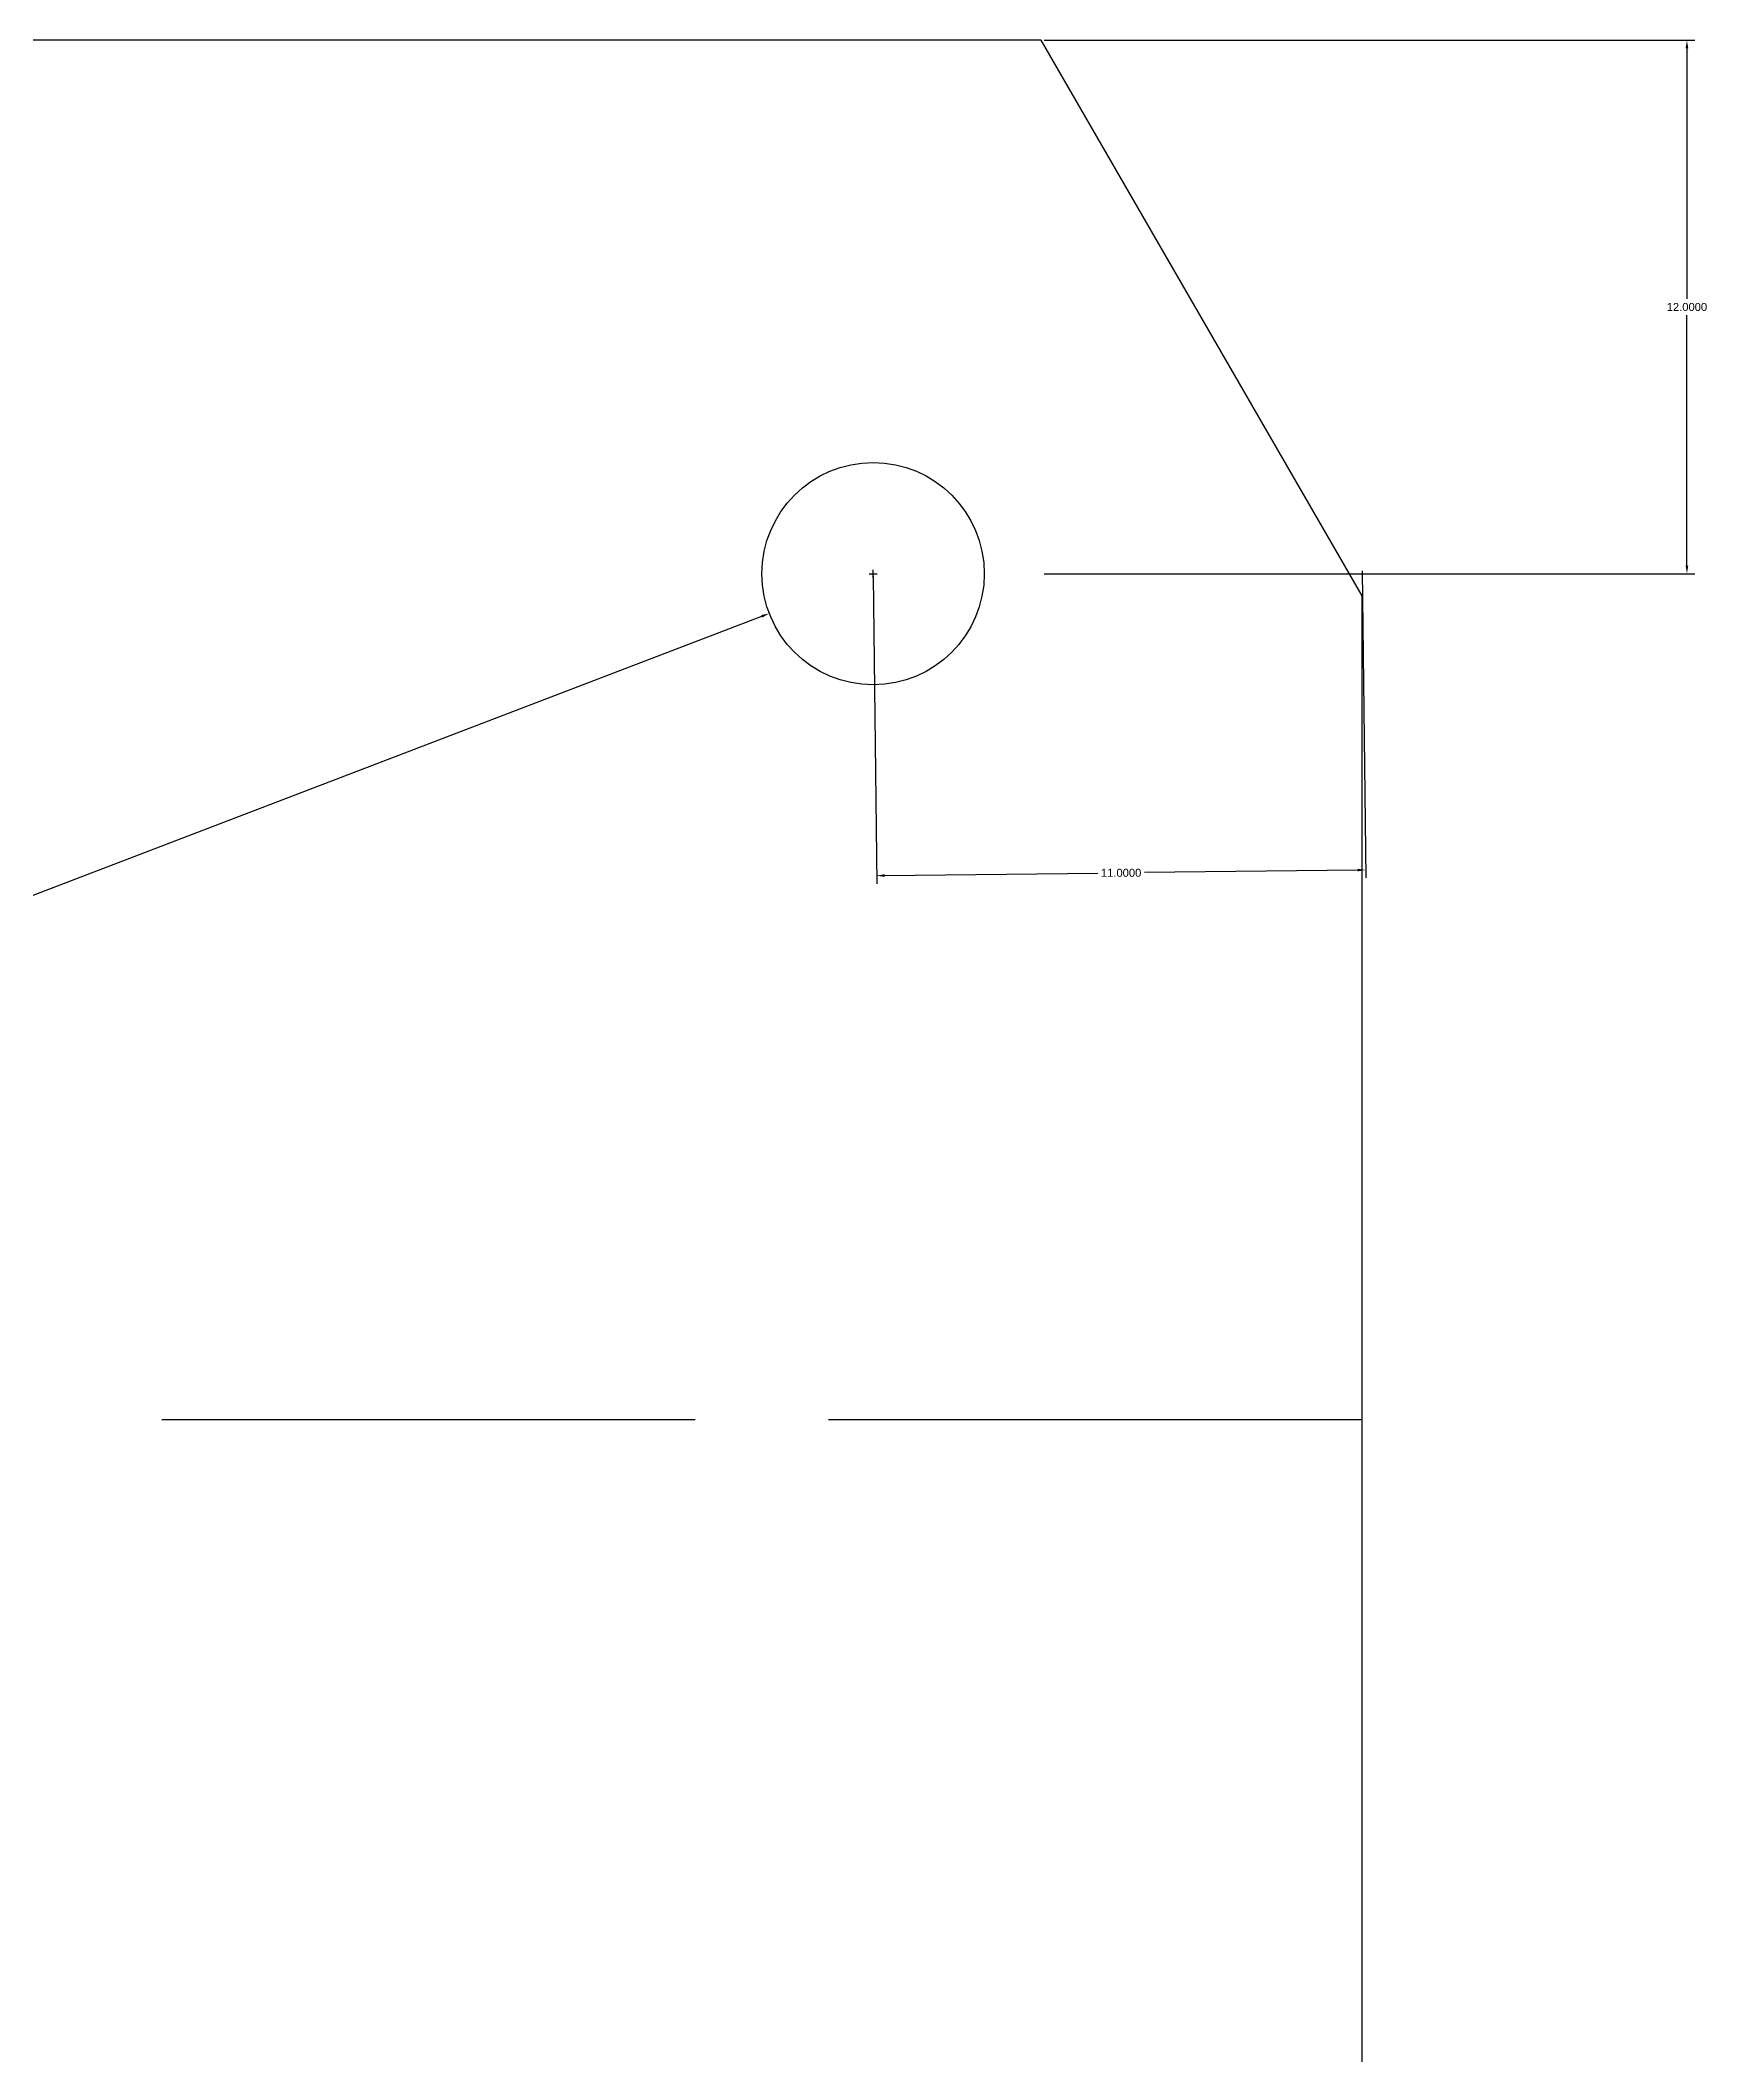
# Model space of a CAD drawing. Header units: millimetres. Extents: x 2536 to 2688, y 1640 to 1766.
# Drawn here: x 2649.31 to 2686.79, y 1713.05 to 1758.36 of the extents above; entities that cross this region are included whole.
import ezdxf

# ---------------------------------------------------------------- set-up
doc = ezdxf.new("R2010")
doc.units = ezdxf.units.MM
doc.linetypes.add('ACAD_ISO02W100', pattern=[15, 12, -3])
doc.styles.get("Standard").update_dxf_attribs({"font": 'arial.ttf'})
doc.dimstyles.get("Standard").update_dxf_attribs({"dimtxt": 0.18, "dimasz": 0.18, "dimexe": 0.18, "dimexo": 0.0625, "dimgap": 0.09, "dimtad": 0, "dimtih": 1, "dimtoh": 1, "dimdec": 4, "dimzin": 0, "dimdsep": 46, "dimtxsty": 'Standard', "dimcen": 0.09, "dimadec": 0, "dimazin": 0, "dimtfac": 1, "dimtdec": 4, "dimtofl": 0, "dimtmove": 0, "dimatfit": 3, "dimfxl": 1, "dimtolj": 1, "dimtzin": 0, "dimarcsym": 0})

# ---------------------------------------------------------------- blocks, each defined once
blk = doc.blocks.new('*D18')
at = {"color": 0, "lineweight": -2, "transparency": 16777216}
for p, q in [((2671.89, 1758.364), (2686.53, 1758.364)), ((2686.35, 1758.184), (2686.35, 1752.546)), ((2686.35, 1746.544), (2686.35, 1752.182)), ((2671.89, 1746.364), (2686.53, 1746.364))]:
    blk.add_line(p, q, dxfattribs=at)
at = {"color": 0, "transparency": 16777216}
for points in [[(2686.32, 1758.184), (2686.38, 1758.184), (2686.35, 1758.364)], [(2686.32, 1746.544), (2686.38, 1746.544), (2686.35, 1746.364)]]:
    blk.add_solid(points, dxfattribs=at)
at = {"layer": 'Defpoints', "color": 0, "transparency": 16777216}
for p in [(2671.828, 1758.364), (2671.828, 1746.364), (2686.35, 1746.364)]:
    blk.add_point(p, dxfattribs=at)
at = {"color": 0, "transparency": 16777216, "insert": (2686.35, 1752.364), "char_height": 0.18, "attachment_point": 5}
blk.add_mtext('\\A1;12.0000', dxfattribs=at)
blk = doc.blocks.new('*D20')
at = {"color": 0, "lineweight": -2, "transparency": 16777216}
for p, q in [((2668.045, 1746.302), (2668.125, 1739.391)), ((2679.045, 1746.429), (2679.125, 1739.519)), ((2668.303, 1739.574), (2673.098, 1739.629)), ((2678.943, 1739.697), (2674.148, 1739.641))]:
    blk.add_line(p, q, dxfattribs=at)
at = {"color": 0, "transparency": 16777216}
for points in [[(2668.303, 1739.604), (2668.304, 1739.544), (2668.123, 1739.571)], [(2678.942, 1739.727), (2678.943, 1739.667), (2679.123, 1739.699)]]:
    blk.add_solid(points, dxfattribs=at)
at = {"layer": 'Defpoints', "color": 0, "transparency": 16777216}
for p in [(2668.045, 1746.364), (2679.044, 1746.492), (2679.123, 1739.699)]:
    blk.add_point(p, dxfattribs=at)
at = {"color": 0, "transparency": 16777216, "insert": (2673.623, 1739.635), "char_height": 0.18, "attachment_point": 5}
blk.add_mtext('\\A1;11.0000', dxfattribs=at)
blk = doc.blocks.new('*D31')
at = {"color": 0, "lineweight": -2, "transparency": 16777216}
for p, q in [((2667.955, 1746.364), (2668.135, 1746.364)), ((2668.045, 1746.274), (2668.045, 1746.454)), ((2647.813, 1738.619), (2665.542, 1745.406)), ((2621.924, 1738.619), (2647.813, 1738.619))]:
    blk.add_line(p, q, dxfattribs=at)
at = {"color": 0, "transparency": 16777216}
blk.add_solid([(2665.531, 1745.434), (2665.553, 1745.378), (2665.71, 1745.471)], dxfattribs=at)
at = {"layer": 'Defpoints', "color": 0, "transparency": 16777216}
for p in [(2670.379, 1747.258), (2665.71, 1745.471)]:
    blk.add_point(p, dxfattribs=at)
at = {"color": 0, "transparency": 16777216, "insert": (2621.363, 1738.619), "char_height": 0.18, "attachment_point": 5}
blk.add_mtext('\\A1;∅5.0000', dxfattribs=at)

msp = doc.modelspace()

# ---------------------------------------------------------------- linework, layer by layer
for p, q in [((2671.82779, 1758.36438), (2550.26155, 1758.36438)), ((2679.04467, 1745.86438), (2671.82779, 1758.36438)), ((2679.04467, 1648.36438), (2679.04467, 1745.86438))]:
    msp.add_line(p, q)
at = {"linetype": 'ACAD_ISO02W100'}
msp.add_line((2679.04467, 1727.33121), (2543.04467, 1727.33121), dxfattribs=at)
msp.add_circle((2668.04467, 1746.36438), 2.5)

# ---------------------------------------------------------------- dimensions: what is measured, and where the dimension line sits
dim = msp.add_linear_dim(base=(2686.34996, 1746.36438), p1=(2671.82779, 1758.36438), p2=(2671.82779, 1746.36438), angle=90, dimstyle='Standard')
dim.commit()
dim.dimension.update_dxf_attribs({"geometry": '*D18', "text_midpoint": (2686.34996, 1752.36438)})
dim = msp.add_diameter_dim_2p(p1=(2670.37943, 1747.25818), p2=(2665.7099, 1745.47058), dimstyle='Standard')
dim.commit()
dim.dimension.update_dxf_attribs({"geometry": '*D31', "text_midpoint": (2621.36305, 1738.61931), "dimtype": 163})
dim = msp.add_aligned_dim(p1=(2668.04467, 1746.36438), p2=(2679.04393, 1746.49184), distance=-6.79341, dimstyle='Standard')
dim.commit()
dim.dimension.update_dxf_attribs({"geometry": '*D20', "text_midpoint": (2673.62302, 1739.63515)})

doc.saveas('drawing.dxf')
